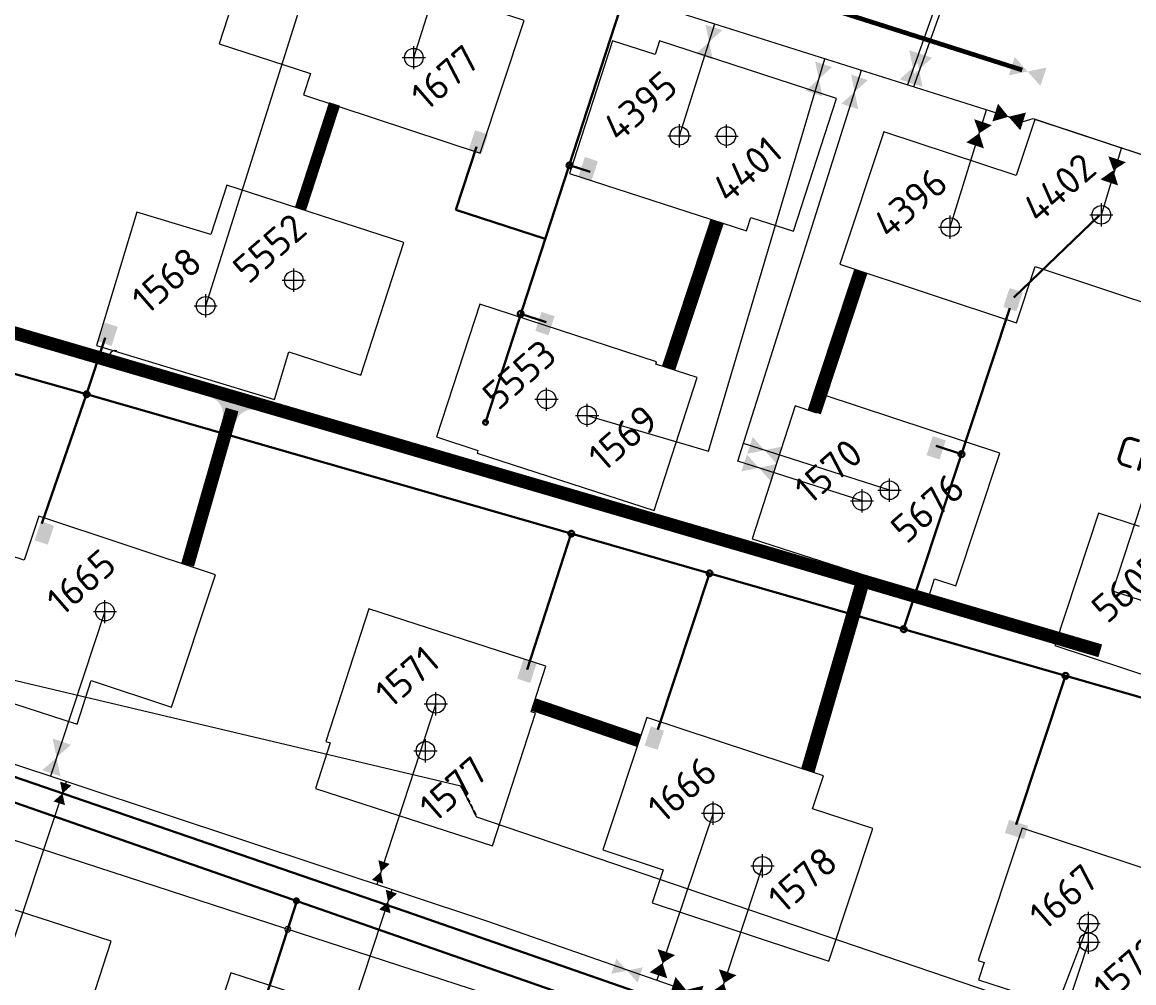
# Model space of a CAD drawing. Header units: millimetres. Extents: x 519 to 9564855, y -810 to 5021775.
# Drawn here: x 9538425.2 to 9538903.1, y 4997489.9 to 4997902.9 of the extents above; entities that cross this region are included whole.
import ezdxf

# ---------------------------------------------------------------- set-up
doc = ezdxf.new("R2010")
doc.units = ezdxf.units.MM
doc.header["$LTSCALE"] = 2
doc.header["$MEASUREMENT"] = 0
doc.header["$PDMODE"] = 2
doc.header["$PDSIZE"] = 5
for name, pattern in [('1', [0]), ('92051501$0$DASHED', [0.75, 0.5, -0.25]), ('Podzemka', [5, 2, -1, 2])]:
    doc.linetypes.add(name, pattern=pattern)
for name, color, linetype in [('2003-2004 Supplemental wells', 7, 'Continuous'), ('Existing roads', 41, 'Continuous'), ('Injection lines', 164, 'Continuous'), ('OilColl&Flowlines', 3, 'Continuous'), ('Stage 10 wells', 7, 'Continuous'), ('Stage VII wells', 9, 'Continuous'), ('Stage8 wlls text', 7, 'Continuous'), ('Скважины  2018 года', 7, 'Continuous'), ('Скважины 2019г.', 241, 'Continuous'), ('Скважины на 2013 год.', 21, '1'), ('Скважины на 2020 год', 140, 'Continuous'), ('Сущ. Нефтепровод', 3, 'НЕФТЬ')]:
    doc.layers.add(name, color=color, linetype=linetype)
for name, color, linetype, lineweight in [('PPLINE_GAS', 4, 'GAS_LINE', 30), ('Stage 11.Object 2.Frame&Text', 26, 'Continuous', 53), ('Скважины на 2022 год', 60, 'Continuous', 13), ('Скважины на 2023 год', 201, 'Continuous', 20), ('Электро', 1, 'Continuous', 30), ('Электроснаб', 1, 'Continuous', 18), ('Электроснабжене', 1, 'Continuous', 18)]:
    doc.layers.add(name, color=color, linetype=linetype, lineweight=lineweight)
doc.styles.add('92051501$0$STANDARD', font='simplex.shx')
doc.styles.add('Elect', font='isocpeur.ttf')
doc.styles.add('GeoApp', font='', dxfattribs={"height": 1})
doc.styles.get('GeoApp').set_extended_font_data('D431', italic=True)
doc.linetypes.add('g5_121_g', pattern='A,4,-0.4,["Г",GeoApp,S=1,R=0,X=0,Y=-0.5],-1.2,12', length=17.6)
doc.linetypes.add('GAS_LINE', pattern='A,0.5,-0.2,["G",92051501$0$STANDARD,S=0.1,R=0,X=-0.1,Y=-0.05],-0.05', length=0.75)
doc.linetypes.add('НЕФТЬ', pattern='A,20,-1.5,[1,MG,S=1,R=0,X=0,Y=-1.3],-3.5', length=25)

# ---------------------------------------------------------------- blocks, each defined once
blk = doc.blocks.new('92051501$0$VALVE')
at = {"layer": 'OilColl&Flowlines'}
for points in [[(-5.97, -3.45), (-5.97, 3.45), (0, 0)], [(5.97, -3.45), (0, 0), (5.97, 3.45)]]:
    blk.add_solid(points, dxfattribs=at)

msp = doc.modelspace()

# ---------------------------------------------------------------- hatches: boundary and pattern name
at = {"layer": 'Existing roads', "lineweight": 0}
msp.add_hatch(color=256, dxfattribs=at).paths.add_polyline_path([(9538526.2764, 4997736.18685, 0.406846034), (9538517.11516, 4997731.11391), (9538511.32328, 4997732.69866, 0.406846034), (9538506.02093, 4997741.72906)])
at = {"layer": 'Электро'}
for points in [[(9538617.21203, 4997848.32231), (9538622.82427, 4997846.46532), (9538625.53149, 4997854.64718), (9538619.91926, 4997856.50417)], [(9538847.05789, 4997780.46429), (9538852.67012, 4997778.60731), (9538855.37735, 4997786.78917), (9538849.76512, 4997788.64615)], [(9538645.84164, 4997770.17665), (9538651.46401, 4997768.35059), (9538654.12615, 4997776.54723), (9538648.50377, 4997778.37329)], [(9538458.01289, 4997765.61265), (9538463.63526, 4997763.78659), (9538466.2974, 4997771.98323), (9538460.67502, 4997773.80929)], [(9538819.67485, 4997714.9459), (9538814.05293, 4997716.77333), (9538816.71708, 4997724.96932), (9538822.339, 4997723.14188)], [(9538430.6056, 4997680.18564), (9538436.21783, 4997678.32865), (9538438.92506, 4997686.51051), (9538433.31282, 4997688.3675)], [(9538638.01158, 4997620.67325), (9538643.63396, 4997618.84719), (9538646.29609, 4997627.04383), (9538640.67372, 4997628.86989)], [(9538692.81473, 4997591.98507), (9538698.42696, 4997590.12808), (9538701.13419, 4997598.30994), (9538695.52196, 4997600.16693)]]:
    msp.add_hatch(color=256, dxfattribs=at).paths.add_polyline_path(points)
at = {"layer": 'Электро', "ltscale": 0.5}
msp.add_hatch(color=256, dxfattribs=at).paths.add_polyline_path([(9538664.44729, 4997836.80797), (9538670.06966, 4997834.98191), (9538672.7318, 4997843.17855), (9538667.10943, 4997845.00461)])
at = {"layer": 'Электро', "ltscale": 7.5}
msp.add_hatch(color=256, dxfattribs=at).paths.add_polyline_path([(9538849.51766, 4997559.98264), (9538847.72189, 4997554.35052), (9538855.93275, 4997551.73255), (9538857.72851, 4997557.36467)])
at = {"layer": 'Электроснаб', "lineweight": 0}
for points in [[(9538617.21203, 4997848.32231), (9538622.82427, 4997846.46532), (9538625.53149, 4997854.64718), (9538619.91926, 4997856.50417)], [(9538847.05789, 4997780.46429), (9538852.67012, 4997778.60731), (9538855.37735, 4997786.78917), (9538849.76512, 4997788.64615)], [(9538645.84164, 4997770.17665), (9538651.46401, 4997768.35059), (9538654.12615, 4997776.54723), (9538648.50377, 4997778.37329)], [(9538458.01289, 4997765.61265), (9538463.63526, 4997763.78659), (9538466.2974, 4997771.98323), (9538460.67502, 4997773.80929)], [(9538819.67485, 4997714.9459), (9538814.05293, 4997716.77333), (9538816.71708, 4997724.96932), (9538822.339, 4997723.14188)], [(9538430.6056, 4997680.18564), (9538436.21783, 4997678.32865), (9538438.92506, 4997686.51051), (9538433.31282, 4997688.3675)], [(9538638.01158, 4997620.67325), (9538643.63396, 4997618.84719), (9538646.29609, 4997627.04383), (9538640.67372, 4997628.86989)], [(9538692.81473, 4997591.98507), (9538698.42696, 4997590.12808), (9538701.13419, 4997598.30994), (9538695.52196, 4997600.16693)]]:
    msp.add_hatch(color=1, dxfattribs=at).paths.add_polyline_path(points)
at = {"layer": 'Электроснаб', "lineweight": 0, "ltscale": 0.5}
msp.add_hatch(color=1, dxfattribs=at).paths.add_polyline_path([(9538664.44729, 4997836.80797), (9538670.06966, 4997834.98191), (9538672.7318, 4997843.17855), (9538667.10943, 4997845.00461)])
at = {"layer": 'Электроснаб', "lineweight": 0, "ltscale": 7.5}
msp.add_hatch(color=1, dxfattribs=at).paths.add_polyline_path([(9538849.51766, 4997559.98264), (9538847.72189, 4997554.35052), (9538855.93275, 4997551.73255), (9538857.72851, 4997557.36467)])
at = {"layer": 'Электроснабжене', "lineweight": 0}
for points in [[(9538617.21203, 4997848.32231), (9538622.82427, 4997846.46532), (9538625.53149, 4997854.64718), (9538619.91926, 4997856.50417)], [(9538847.05789, 4997780.46429), (9538852.67012, 4997778.60731), (9538855.37735, 4997786.78917), (9538849.76512, 4997788.64615)], [(9538645.84164, 4997770.17665), (9538651.46401, 4997768.35059), (9538654.12615, 4997776.54723), (9538648.50377, 4997778.37329)], [(9538458.01289, 4997765.61265), (9538463.63526, 4997763.78659), (9538466.2974, 4997771.98323), (9538460.67502, 4997773.80929)], [(9538819.67485, 4997714.9459), (9538814.05293, 4997716.77333), (9538816.71708, 4997724.96932), (9538822.339, 4997723.14188)], [(9538430.6056, 4997680.18564), (9538436.21783, 4997678.32865), (9538438.92506, 4997686.51051), (9538433.31282, 4997688.3675)], [(9538638.01158, 4997620.67325), (9538643.63396, 4997618.84719), (9538646.29609, 4997627.04383), (9538640.67372, 4997628.86989)], [(9538692.81473, 4997591.98507), (9538698.42696, 4997590.12808), (9538701.13419, 4997598.30994), (9538695.52196, 4997600.16693)]]:
    msp.add_hatch(color=1, dxfattribs=at).paths.add_polyline_path(points)
at = {"layer": 'Электроснабжене', "lineweight": 0, "ltscale": 0.5}
msp.add_hatch(color=1, dxfattribs=at).paths.add_polyline_path([(9538664.44729, 4997836.80797), (9538670.06966, 4997834.98191), (9538672.7318, 4997843.17855), (9538667.10943, 4997845.00461)])
at = {"layer": 'Электроснабжене', "lineweight": 0, "ltscale": 7.5}
msp.add_hatch(color=1, dxfattribs=at).paths.add_polyline_path([(9538849.51766, 4997559.98264), (9538847.72189, 4997554.35052), (9538855.93275, 4997551.73255), (9538857.72851, 4997557.36467)])

# ---------------------------------------------------------------- linework, layer by layer
at = {"color": 3, "linetype": 'ByBlock', "lineweight": 0, "ltscale": 80}
msp.add_lwpolyline([(9538894.19407, 4997658.28732), (9538913.81972, 4997718.38891)], dxfattribs=at)
at = {"layer": '2003-2004 Supplemental wells', "color": 0, "linetype": 'ByBlock', "lineweight": 0}
msp.add_lwpolyline([(9538454.87049, 4997619.84981), (9538489.45202, 4997608.40741), (9538508.30745, 4997665.39281), (9538432.32692, 4997690.53339), (9538426.06161, 4997671.59817)], dxfattribs=at)
msp.add_circle((9538460.8, 4997649.5), 4, dxfattribs=at)
at = {"layer": '2003-2004 Supplemental wells', "color": 0, "linetype": 'ByBlock', "lineweight": 0, "ltscale": 80}
msp.add_point((9538460.8, 4997649.5), dxfattribs=at)
at = {"layer": 'DEFPOINTS', "color": 1, "lineweight": 0, "ltscale": 80}
msp.add_point((9538593.6, 4997887.7), dxfattribs=at)
at = {"layer": 'Existing roads', "linetype": 'ByBlock', "lineweight": 0, "const_width": 5}
msp.add_lwpolyline([(9538544.83472, 4997822.64665), (9538559.50632, 4997867.80118)], dxfattribs=at)
at = {"layer": 'Existing roads', "linetype": 'ByBlock', "lineweight": 0, "const_width": 6, "flags": 128}
for points in [[(9538723.99959, 4997817.32012), (9538703.1065, 4997754.12124)], [(9538785.80454, 4997795.89221), (9538765.75147, 4997735.28728)], [(9538762.948, 4997581.06321), (9538787.43405, 4997665.19795)]]:
    msp.add_lwpolyline(points, dxfattribs=at)
at = {"layer": 'Existing roads', "lineweight": 0, "const_width": 5.7, "flags": 128}
for points in [[(9538527.41099, 4997738.52393), (9538311.4306, 4997801.58268)], [(9538496.33829, 4997669.65318), (9538515.47066, 4997736.41611)], [(9538743.39138, 4997675.46518), (9538527.41099, 4997738.52393)], [(9538888.7343, 4997632.67151), (9538743.39138, 4997675.46518)], [(9538645.03291, 4997609.56602), (9538690.41903, 4997594.03395)]]:
    msp.add_lwpolyline(points, dxfattribs=at)
at = {"layer": 'Existing roads', "lineweight": 0}
msp.add_arc((9538465.1602, 4997759.2927), 2.5, 71.6915561, 161.691556, dxfattribs=at)
at = {"layer": 'Injection lines', "lineweight": 0, "const_width": 2}
msp.add_lwpolyline([(9538855.21806, 4997882.37425), (9537810.6772, 4998215.19141)], dxfattribs=at)
at = {"layer": 'Injection lines', "lineweight": 0}
for points in [[(9538849.39566, 4997880.07292), (9538851.99543, 4997887.93003), (9538857.5, 4997881.75)], [(9538863.00457, 4997875.56998), (9538857.5, 4997881.75), (9538865.60434, 4997883.42709)]]:
    msp.add_solid(points, dxfattribs=at)
at = {"layer": 'OilColl&Flowlines', "lineweight": 0}
for p, q in [((9538855.57717, 4997860.29275), (9538480.56461, 4997978.78634)), ((9537480.06083, 4997896.21084), (9538625.24429, 4997516.42147)), ((9538824.2, 4997814.8), (9538839.89021, 4997865.2494)), ((9538855.57717, 4997860.29275), (9538859.8773, 4997861.59551)), ((9538859.8773, 4997861.59551), (9538952.34185, 4997830.84913)), ((9538460.8, 4997649.5), (9538437.31506, 4997578.74644)), ((9538722.3, 4997562.9), (9538698.07544, 4997491.09559))]:
    msp.add_line(p, q, dxfattribs=at)
at = {"layer": 'OilColl&Flowlines', "linetype": 'ByBlock', "lineweight": 0, "ltscale": 25}
msp.add_line((9538593.6, 4997887.7), (9538609.50732, 4997938.04402), dxfattribs=at)
at = {"layer": 'OilColl&Flowlines', "linetype": 'ByBlock', "lineweight": 0}
for p, q in [((9538889.2, 4997820.1), (9538898.032, 4997849.15196, 0)), ((9538625.24429, 4997516.42147), (9538970.37507, 4997396.40774)), ((9538883.7, 4997515.40001), (9538853.6368, 4997437.00161))]:
    msp.add_line(p, q, dxfattribs=at)
at = {"layer": 'OilColl&Flowlines', "linetype": 'ByBlock', "lineweight": 0, "ltscale": 50}
for p, q in [((9538209.6046, 4997670.09167), (9538613.875, 4997574.673, -23.835)), ((9538620.593, 4997561.351, -23.536), (9538889.93829, 4997469.58686, -24.46939))]:
    msp.add_line(p, q, dxfattribs=at)
at = {"layer": 'OilColl&Flowlines', "linetype": '92051501$0$DASHED', "lineweight": 0, "ltscale": 50}
msp.add_line((9538613.875, 4997574.673, -23.835), (9538620.593, 4997561.351, -23.536), dxfattribs=at)
at = {"layer": 'OilColl&Flowlines', "lineweight": 0, "ltscale": 50}
msp.add_line((9538743.5, 4997540.2), (9538724.37681, 4997481.94971), dxfattribs=at)
at = {"layer": 'OilColl&Flowlines', "lineweight": 0}
for points in [[(9538855.57717, 4997860.29275, 8, 0, 0), (9538849.2744, 4997862.28425, 0, 8, 0), (9538843.55962, 4997864.08996, 8, 8, 0)], [(9538834.9345, 4997849.96989, 8, 0, 0), (9538836.70536, 4997855.19646, 0, 8, 0), (9538838.31615, 4997859.95057, 8, 8, 0)], [(9538698.76443, 4997493.1603, 8, 0, 0), (9538700.53529, 4997498.38688, 0, 8, 0), (9538702.14608, 4997503.14098, 8, 8, 0)], [(9538725.15759, 4997484.4956, 8, 0, 0), (9538726.92845, 4997489.72217, 0, 8, 0), (9538728.53924, 4997494.47627, 8, 8, 0)], [(9538716.92972, 4997484.86186, 8, 0, 0), (9538710.62695, 4997486.85336, 0, 8, 0), (9538704.91217, 4997488.65907, 8, 8, 0)]]:
    msp.add_lwpolyline(points, format="xyseb", dxfattribs=at)
at = {"layer": 'OilColl&Flowlines', "linetype": 'ByBlock', "lineweight": 0}
msp.add_lwpolyline([(9538892.60504, 4997834.04018, 8, 0, 0), (9538894.37591, 4997839.26676, 0, 8, 0), (9538895.98669, 4997844.02086, 8, 8, 0)], format="xyseb", dxfattribs=at)
at = {"layer": 'OilColl&Flowlines', "lineweight": 0}
for points in [[(9538726.24247, 4997899.50817), (9538720.54394, 4997894.43247), (9538718.99753, 4997901.90539)], [(9538722.09036, 4997886.95955), (9538714.84542, 4997889.35678), (9538720.54394, 4997894.43247)], [(9538813.85137, 4997888.49618), (9538808.15285, 4997883.42049), (9538806.60643, 4997890.8934)], [(9538816.50007, 4997887.65892), (9538810.80154, 4997882.58322), (9538809.25512, 4997890.05614)], [(9538773.4204, 4997883.63863), (9538767.72188, 4997878.56293), (9538766.17546, 4997886.03585)], [(9538809.69926, 4997875.94757), (9538802.45432, 4997878.34479), (9538808.15285, 4997883.42049)], [(9538812.34796, 4997875.1103), (9538805.10302, 4997877.50752), (9538810.80154, 4997882.58322)], [(9538769.2683, 4997871.09002), (9538762.02335, 4997873.48724), (9538767.72188, 4997878.56293)], [(9538788.82218, 4997878.05226), (9538783.12366, 4997872.97656), (9538781.57724, 4997880.44948)], [(9538784.67008, 4997865.50364), (9538777.42513, 4997867.90086), (9538783.12366, 4997872.97656)], [(9538736.90022, 4997717.38031), (9538739.29744, 4997724.62525), (9538744.37313, 4997718.92672)], [(9538749.44883, 4997713.2282), (9538744.37313, 4997718.92672), (9538751.84605, 4997720.47314)], [(9538734.44942, 4997709.81231), (9538736.84664, 4997717.05726), (9538741.92234, 4997711.35873)], [(9538746.99803, 4997705.6602), (9538741.92234, 4997711.35873), (9538749.39525, 4997712.90515)], [(9538438.31564, 4997594.91783), (9538446.17274, 4997592.31806), (9538439.99272, 4997586.81349)], [(9538433.8127, 4997581.30892), (9538439.99272, 4997586.81349), (9538441.6698, 4997578.70915)], [(9538446.3975, 4997574.77587), (9538442.54713, 4997571.34634), (9538441.50224, 4997576.39562)], [(9538443.59201, 4997566.29705), (9538438.69676, 4997567.9168), (9538442.54713, 4997571.34634)], [(9538583.24186, 4997541.03787), (9538579.39149, 4997537.60834), (9538578.34661, 4997542.65762)], [(9538580.43637, 4997532.55905), (9538575.54112, 4997534.1788), (9538579.39149, 4997537.60834)], [(9538586.39659, 4997528.29927), (9538582.54621, 4997524.86973), (9538581.50133, 4997529.91902)], [(9538583.5911, 4997519.82045), (9538578.69584, 4997521.4402), (9538582.54621, 4997524.86973)]]:
    msp.add_solid(points, dxfattribs=at)
at = {"layer": 'PPLINE_GAS', "linetype": 'g5_121_g'}
msp.add_lwpolyline([(9534778.5479, 4998536.78098), (9534874.18051, 4998503.20616), (9535072.84513, 4998402.39372), (9535451.90206, 4998298.75678), (9537303.35592, 4997704.5983), (9537377.97521, 4997927.57471), (9538200.14956, 4997654.43587), (9538214.55082, 4997649.50142), (9538234.24131, 4997643.04917), (9538590.1015, 4997520.55902), (9539125.3331, 4997334.13457), (9539210.91174, 4997304.42884), (9539345.38339, 4997257.75155), (9539456.46224, 4997220.86465), (9539620.38329, 4997166.42999), (9539867.53158, 4997084.35735), (9540014.59686, 4997034.46686), (9540009.45675, 4997018.26256), (9541300.177, 4996571.493), (9541398.857, 4996623.815), (9541532.03867, 4997015.00349), (9541563.89422, 4997108.93401), (9541575.96726, 4997105.29839)], dxfattribs=at)
at = {"layer": 'Stage 10 wells', "color": 0, "linetype": 'ByBlock', "lineweight": 0}
msp.add_lwpolyline([(9538549.18712, 4997880.85968), (9538546.18202, 4997871.77759), (9538622.16255, 4997846.63701), (9538641.01798, 4997903.62241), (9538601.49986, 4997916.69824)], dxfattribs=at)
msp.add_circle((9538593.6, 4997887.7), 4, dxfattribs=at)
msp.add_point((9538593.6, 4997887.7), dxfattribs=at)
at = {"layer": 'Stage VII wells', "color": 0, "linetype": 'ByBlock', "lineweight": 0}
for points in [[(9538852.64269, 4997837.00099), (9538795.63745, 4997855.86299), (9538776.78202, 4997798.8776), (9538852.76254, 4997773.73702), (9538860.75731, 4997797.89901)], [(9538765.04014, 4997564.78492), (9538769.71798, 4997578.92241), (9538693.73745, 4997604.06299), (9538674.88202, 4997547.0776), (9538700.75986, 4997538.51509)]]:
    msp.add_lwpolyline(points, dxfattribs=at)
for centre in [(9538824.2, 4997814.8), (9538722.3, 4997562.9)]:
    msp.add_circle(centre, 4, dxfattribs=at)
at = {"layer": 'Stage VII wells', "color": 0, "linetype": 'ByBlock', "lineweight": 0, "ltscale": 80}
for p in [(9538824.2, 4997814.8), (9538722.3, 4997562.9)]:
    msp.add_point(p, dxfattribs=at)
at = {"layer": 'Stage8 wlls text', "color": 0, "linetype": 'ByBlock', "lineweight": 0}
for points in [[(9538860.75731, 4997797.89901), (9538917.76254, 4997779.03702), (9538936.61798, 4997836.02241), (9538860.63745, 4997861.16299), (9538852.64269, 4997837.00099)], [(9538928.80354, 4997524.32764), (9538931.11798, 4997531.32241), (9538855.13745, 4997556.46299), (9538836.28202, 4997499.4776), (9538838.8176, 4997498.63862)]]:
    msp.add_lwpolyline(points, dxfattribs=at)
for centre in [(9538889.2, 4997820.1), (9538883.7, 4997515.4)]:
    msp.add_circle(centre, 4, dxfattribs=at)
at = {"layer": 'Stage8 wlls text', "color": 0, "linetype": 'ByBlock', "lineweight": 0, "ltscale": 80}
msp.add_point((9538889.2, 4997820.1), dxfattribs=at)
at = {"layer": 'Stage8 wlls text', "color": 0, "linetype": 'ByBlock', "lineweight": 0}
msp.add_point((9538883.7, 4997515.4), dxfattribs=at)
at = {"layer": 'Скважины  2018 года', "color": 0, "linetype": 'ByBlock', "lineweight": 0}
msp.add_lwpolyline([(9538905.65888, 4997686.09411), (9538888.00522, 4997691.91632), (9538869.2178, 4997634.93358), (9538945.19478, 4997609.88368), (9538945.86145, 4997611.90795)], dxfattribs=at)
at = {"layer": 'Скважины 2019г.', "color": 0, "linetype": 'ByBlock', "lineweight": 0}
msp.add_lwpolyline([(9538817.52164, 4997663.68647), (9538826.66702, 4997660.66434), (9538845.493, 4997717.63436), (9538769.53298, 4997742.73566), (9538766.94401, 4997734.90109)], dxfattribs=at)
msp.add_circle((9538798.1, 4997701.7), 4, dxfattribs=at)
msp.add_point((9538798.1, 4997701.7), dxfattribs=at)
at = {"layer": 'Скважины на 2013 год.', "color": 3, "linetype": 'ByBlock', "lineweight": 0, "ltscale": 5}
for p, q in [((9538841.75395, 4997977.22715), (9538805.81346, 4997876.01671)), ((9538839.63927, 4997962.61872), (9538808.46136, 4997875.18004)), ((9538504.1, 4997781), (9538558.78555, 4997954.07069)), ((9538707.8, 4997854.1), (9538722.99368, 4997902.18547)), ((9538720.24139, 4997718.43887), (9538770.29472, 4997887.23964)), ((9538732.97301, 4997714.25808), (9538786.05674, 4997882.25928)), ((9538668.1, 4997733.9), (9538720.24139, 4997718.43887)), ((9538798.1, 4997701.7), (9538735.36596, 4997721.83138)), ((9538786.29706, 4997697.1), (9538732.97301, 4997714.25808)), ((9538916.6, 4997650.9), (9538894.19407, 4997658.28732)), ((9538603.1, 4997609.9), (9538577.62262, 4997532.21475)), ((9538416.1, 4997491.6), (9538444.23969, 4997576.44995)), ((9538556.2, 4997444.8), (9538584.24082, 4997530.01988)), ((9538883.7, 4997507.4), (9538859.58537, 4997434.93309))]:
    msp.add_line(p, q, dxfattribs=at)
at = {"layer": 'Скважины на 2013 год.', "color": 0, "linetype": 'ByBlock', "lineweight": 0}
for points in [[(9538697.32243, 4997889.02688), (9538678.98822, 4997894.96418), (9538660.50309, 4997837.88266), (9538736.61178, 4997813.23582), (9538738.49352, 4997819.04658)], [(9538506.3467, 4997811.67285), (9538474.55638, 4997821.33825), (9538457.10307, 4997763.93283), (9538533.64362, 4997740.66175), (9538539.88221, 4997761.16808)], [(9538621.18252, 4997718.85044), (9538620.80309, 4997717.68266), (9538696.91178, 4997693.03582), (9538715.39691, 4997750.11734), (9538697.6319, 4997755.87031)], [(9538766.94401, 4997734.90109), (9538757.48528, 4997737.96418), (9538739.00014, 4997680.88266), (9538815.10884, 4997656.23582), (9538817.52164, 4997663.68647)], [(9538644.01847, 4997606.48651), (9538650.39691, 4997626.11734), (9538574.28822, 4997650.76418), (9538555.80309, 4997593.68266), (9538557.64548, 4997593.08603)], [(9538838.8176, 4997498.63862), (9538836.40309, 4997491.18266), (9538912.51178, 4997466.53582), (9538930.99691, 4997523.61734), (9538928.80354, 4997524.32764)]]:
    msp.add_lwpolyline(points, dxfattribs=at)
msp.add_lwpolyline([(9538368.80309, 4997475.38266), (9538444.91178, 4997450.73582), (9538463.39691, 4997507.81734), (9538387.28822, 4997532.46418)], close=True, dxfattribs=at)
for centre in [(9538707.8, 4997854.1), (9538504.1, 4997781), (9538668.1, 4997733.9), (9538786.29706, 4997697.1), (9538603.1, 4997609.9), (9538883.7, 4997507.4)]:
    msp.add_circle(centre, 4, dxfattribs=at)
for p in [(9538707.8, 4997854.1), (9538504.1, 4997781), (9538668.1, 4997733.9), (9538786.29706, 4997697.1), (9538603.1, 4997609.9), (9538883.7, 4997507.4)]:
    msp.add_point(p, dxfattribs=at)
at = {"layer": 'Скважины на 2020 год', "color": 0, "linetype": 'ByBlock', "lineweight": 0}
msp.add_lwpolyline([(9538700.75986, 4997538.51509), (9538696.08202, 4997524.3776), (9538772.06254, 4997499.23702), (9538790.91798, 4997556.22241), (9538765.04014, 4997564.78492)], dxfattribs=at)
msp.add_circle((9538743.5, 4997540.2), 4, dxfattribs=at)
msp.add_point((9538743.5, 4997540.2), dxfattribs=at)
at = {"layer": 'Скважины на 2022 год', "color": 0, "linetype": 'ByBlock'}
msp.add_lwpolyline([(9538601.49986, 4997916.69824), (9538604.51277, 4997925.97102), (9538528.42825, 4997950.69238), (9538509.88723, 4997893.62898), (9538549.18712, 4997880.85968)], dxfattribs=at)
at = {"layer": 'Скважины на 2022 год', "color": 0, "linetype": 'ByBlock', "lineweight": 0}
for points in [[(9538738.49352, 4997819.04658), (9538756.77175, 4997813.10762), (9538775.31277, 4997870.17102), (9538699.22825, 4997894.89238), (9538697.32243, 4997889.02688)], [(9538697.6319, 4997755.87031), (9538697.99277, 4997756.98102), (9538621.90825, 4997781.70238), (9538603.36723, 4997724.63898), (9538621.18252, 4997718.85044)], [(9538557.64548, 4997593.08603), (9538551.28723, 4997573.52898), (9538627.37175, 4997548.80762), (9538645.91277, 4997605.87102), (9538644.01847, 4997606.48651)], [(9538589.11066, 4997470.08905), (9538514.92825, 4997494.19238), (9538496.38723, 4997437.12898), (9538510.21566, 4997432.63585), (9538510.21566, 4997432.63585)]]:
    msp.add_lwpolyline(points, dxfattribs=at)
for centre in [(9538728, 4997854), (9538650.68, 4997740.81), (9538598.6, 4997589.7)]:
    msp.add_circle(centre, 4, dxfattribs=at)
for p in [(9538728, 4997854), (9538650.68, 4997740.81), (9538598.6, 4997589.7)]:
    msp.add_point(p, dxfattribs=at)
at = {"layer": 'Скважины на 2023 год', "color": 0, "linetype": 'ByBlock', "lineweight": 0}
for points in [[(9538539.88221, 4997761.16808), (9538570.78693, 4997751.12653), (9538589.32795, 4997808.18992), (9538513.24343, 4997832.91128), (9538506.3467, 4997811.67285)], [(9538426.06161, 4997671.59817), (9538391.24343, 4997682.91128), (9538372.70241, 4997625.84789), (9538448.78693, 4997601.12653), (9538454.87049, 4997619.84981)]]:
    msp.add_lwpolyline(points, dxfattribs=at)
msp.add_circle((9538542, 4997792), 4, dxfattribs=at)
msp.add_point((9538542, 4997792), dxfattribs=at)
at = {"layer": 'Сущ. Нефтепровод', "color": 3, "linetype": 'Podzemka', "ltscale": 0.5}
msp.add_line((9538613.875, 4997574.673, -23.835), (9538620.593, 4997561.351, -23.536), dxfattribs=at)
at = {"layer": 'Электро'}
for p, q in [((9538833.1136, 4998372.60285, 0), (9538624.40547, 4997730.89147)), ((9538620.5639, 4997849.31547), (9538611.60192, 4997822.23036)), ((9538611.60192, 4997822.23036), (9538650.02979, 4997809.73125, 0)), ((9538650.56166, 4997773.99662), (9538639.57145, 4997777.56756)), ((9538804.18129, 4997641.95451, 0), (9538849.83339, 4997779.92551, 0)), ((9538361.13208, 4997768.94622, 0), (9538452.92742, 4997742.98135, 0)), ((9538460.82983, 4997767.30246, 0), (9538452.92742, 4997742.98135, 0)), ((9538452.92742, 4997742.98135, 0), (9538974.87953, 4997592.85868)), ((9539108.67465, 4997327.94565), (9537954.35673, 4997730.47267)), ((9538829.09181, 4997717.23974, 0), (9538818.22463, 4997720.7707, 0)), ((9538642.32832, 4997624.62425), (9538661.31089, 4997683.04657)), ((9538698.53253, 4997598.811, 0), (9538720.75233, 4997665.96425, 0)), ((9538852.6196, 4997557.99458), (9538873.77715, 4997621.93751)), ((9538543.36278, 4997525.07791, -96.49293), (9538528.7841, 4997480.20934, -96.49293))]:
    msp.add_line(p, q, dxfattribs=at)
at = {"layer": 'Электро', "ltscale": 80}
msp.add_line((9538669.41242, 4997838.5425, 0), (9538660.52941, 4997841.42877, 0), dxfattribs=at)
at = {"layer": 'Электро', "ltscale": 2}
msp.add_line((9538888.28552, 4997819.80364, 0), (9538851.54545, 4997784.5814, 0), dxfattribs=at)
at = {"layer": 'Электро', "ltscale": 7.5}
msp.add_line((9538433.60024, 4997687.34493, 0), (9538452.92742, 4997742.98135, 0), dxfattribs=at)
at = {"layer": 'Электро', "const_width": 1.5}
msp.add_lwpolyline([(9538543.33344, 4997525.88225, 1), (9538542.86991, 4997524.45567, 1)], format="xyb", close=True, dxfattribs=at)
at = {"layer": 'Электро'}
for centre, radius, start, end in [((9538660.52941, 4997841.42877, 0), 1.25, 162, 342), ((9538660.52941, 4997841.42877, 0), 1.25, 342, 162), ((9538639.57145, 4997777.56756), 1.25, 162, 342), ((9538639.57145, 4997777.56756), 1.25, 342, 162), ((9538452.92742, 4997742.98135, 0), 1.25, 162, 342), ((9538452.92742, 4997742.98135, 0), 1.25, 342, 162), ((9538624.40547, 4997730.89147), 1, 162, 342), ((9538624.40547, 4997730.89147), 1, 342, 162), ((9538829.09181, 4997717.23974, 0), 1.25, 162, 342), ((9538829.09181, 4997717.23974, 0), 1.25, 342, 162), ((9538661.31089, 4997683.04657), 1.25, 162.0000001, 342.0000001), ((9538661.31089, 4997683.04657), 1.25, 342.0000001, 162.0000001), ((9538720.75233, 4997665.96425, 0), 1.25, 162, 342), ((9538720.75233, 4997665.96425, 0), 1.25, 342, 162), ((9538804.18129, 4997641.95451, 0), 1.25, 342.0000001, 162.0000001), ((9538804.18129, 4997641.95451, 0), 1.25, 162.0000001, 342.0000001), ((9538873.77715, 4997621.93751), 1.25, 162, 342), ((9538873.77715, 4997621.93751), 1.25, 342, 162)]:
    msp.add_arc(centre, radius, start, end, dxfattribs=at)
at = {"layer": 'Электроснаб', "color": 1, "lineweight": 0}
for p, q in [((9538833.1136, 4998372.60285, 0), (9538624.40547, 4997730.89147)), ((9538620.5639, 4997849.31547), (9538611.60192, 4997822.23036)), ((9538611.60192, 4997822.23036), (9538650.02979, 4997809.73125, 0)), ((9538650.56166, 4997773.99662), (9538639.57145, 4997777.56756)), ((9538804.18129, 4997641.95451, 0), (9538849.83339, 4997779.92551, 0)), ((9538361.13208, 4997768.94622, 0), (9538452.92742, 4997742.98135, 0)), ((9538460.82983, 4997767.30246, 0), (9538452.92742, 4997742.98135, 0)), ((9538452.92742, 4997742.98135, 0), (9538974.87953, 4997592.85868)), ((9538829.09181, 4997717.23974, 0), (9538818.22463, 4997720.7707, 0)), ((9539108.67465, 4997327.94565), (9537920.27956, 4997714.07862)), ((9538642.32832, 4997624.62425), (9538661.31089, 4997683.04657)), ((9538698.53253, 4997598.811, 0), (9538720.75233, 4997665.96425, 0)), ((9538852.6196, 4997557.99458), (9538873.77715, 4997621.93751)), ((9538539.40954, 4997512.91109, -96.49293), (9538528.7841, 4997480.20934, -96.49293))]:
    msp.add_line(p, q, dxfattribs=at)
at = {"layer": 'Электроснаб', "color": 1, "lineweight": 0, "ltscale": 80}
msp.add_line((9538669.41242, 4997838.5425, 0), (9538660.52941, 4997841.42877, 0), dxfattribs=at)
at = {"layer": 'Электроснаб', "color": 1, "lineweight": 0, "ltscale": 2}
msp.add_line((9538888.62149, 4997820.11026, 0), (9538851.54545, 4997784.5814, 0), dxfattribs=at)
at = {"layer": 'Электроснаб', "color": 1, "lineweight": 0, "ltscale": 7.5}
msp.add_line((9538433.60024, 4997687.34493, 0), (9538452.92742, 4997742.98135, 0), dxfattribs=at)
at = {"layer": 'Электроснаб', "color": 1, "lineweight": 0}
for centre, radius, start, end in [((9538660.52941, 4997841.42877, 0), 1.25, 162, 342), ((9538660.52941, 4997841.42877, 0), 1.25, 342, 162), ((9538639.57145, 4997777.56756), 1.25, 162, 342), ((9538639.57145, 4997777.56756), 1.25, 342, 162), ((9538452.92742, 4997742.98135, 0), 1.25, 162, 342), ((9538452.92742, 4997742.98135, 0), 1.25, 342, 162), ((9538624.40547, 4997730.89147), 1, 162, 342), ((9538624.40547, 4997730.89147), 1, 342, 162), ((9538829.09181, 4997717.23974, 0), 1.25, 162, 342), ((9538829.09181, 4997717.23974, 0), 1.25, 342, 162), ((9538661.31089, 4997683.04657), 1.25, 162.0000001, 342.0000001), ((9538661.31089, 4997683.04657), 1.25, 342.0000001, 162.0000001), ((9538720.75233, 4997665.96425, 0), 1.25, 162, 342), ((9538720.75233, 4997665.96425, 0), 1.25, 342, 162), ((9538804.18129, 4997641.95451, 0), 1.25, 342.0000001, 162.0000001), ((9538804.18129, 4997641.95451, 0), 1.25, 162.0000001, 342.0000001), ((9538873.77715, 4997621.93751), 1.25, 162, 342), ((9538873.77715, 4997621.93751), 1.25, 342, 162), ((9538539.40954, 4997512.91109, -96.49293), 1.25, 342, 162), ((9538539.40954, 4997512.91109, -96.49293), 1.25, 162, 342)]:
    msp.add_arc(centre, radius, start, end, dxfattribs=at)
at = {"layer": 'Электроснабжене', "color": 1, "lineweight": 0, "ltscale": 80}
msp.add_line((9538669.41242, 4997838.5425, 0), (9538660.52941, 4997841.42877, 0), dxfattribs=at)
at = {"layer": 'Электроснабжене', "color": 1, "lineweight": 0}
for p, q in [((9538650.56166, 4997773.99662), (9538639.57145, 4997777.56756)), ((9538829.09181, 4997717.23974, 0), (9538818.22463, 4997720.7707, 0)), ((9539108.67465, 4997327.94565), (9537920.27956, 4997714.07862)), ((9538642.32832, 4997624.62425), (9538661.31089, 4997683.04657)), ((9538698.53253, 4997598.811, 0), (9538720.75233, 4997665.96425, 0)), ((9538852.6196, 4997557.99458), (9538873.77715, 4997621.93751)), ((9538539.40954, 4997512.91109, -96.49293), (9538528.7841, 4997480.20934, -96.49293))]:
    msp.add_line(p, q, dxfattribs=at)
for centre, radius, start, end in [((9538660.52941, 4997841.42877, 0), 1.25, 162, 342), ((9538660.52941, 4997841.42877, 0), 1.25, 342, 162), ((9538639.57145, 4997777.56756), 1.25, 162, 342), ((9538639.57145, 4997777.56756), 1.25, 342, 162), ((9538452.92742, 4997742.98135, 0), 1.25, 162, 342), ((9538452.92742, 4997742.98135, 0), 1.25, 342, 162), ((9538624.40547, 4997730.89147), 1, 162, 342), ((9538624.40547, 4997730.89147), 1, 342, 162), ((9538829.09181, 4997717.23974, 0), 1.25, 162, 342), ((9538829.09181, 4997717.23974, 0), 1.25, 342, 162), ((9538661.31089, 4997683.04657), 1.25, 162.0000001, 342.0000001), ((9538661.31089, 4997683.04657), 1.25, 342.0000001, 162.0000001), ((9538720.75233, 4997665.96425, 0), 1.25, 162, 342), ((9538720.75233, 4997665.96425, 0), 1.25, 342, 162), ((9538804.18129, 4997641.95451, 0), 1.25, 342.0000001, 162.0000001), ((9538804.18129, 4997641.95451, 0), 1.25, 162.0000001, 342.0000001), ((9538873.77715, 4997621.93751), 1.25, 162, 342), ((9538873.77715, 4997621.93751), 1.25, 342, 162), ((9538539.40954, 4997512.91109, -96.49293), 1.25, 342, 162), ((9538539.40954, 4997512.91109, -96.49293), 1.25, 162, 342)]:
    msp.add_arc(centre, radius, start, end, dxfattribs=at)

# ---------------------------------------------------------------- block references
at = {"layer": 'OilColl&Flowlines', "lineweight": 0, "rotation": 341.6915559985446}
msp.add_blockref('92051501$0$VALVE', (9538685.26795, 4997495.16282), dxfattribs=at)

# ---------------------------------------------------------------- texts
at = {"layer": '2003-2004 Supplemental wells', "color": 0, "linetype": 'ByBlock', "lineweight": 0, "style": 'Elect'}
msp.add_text('1665', height=12, rotation=41, dxfattribs=at).set_placement((9538442.38457, 4997647.14318))
at = {"layer": 'Stage 10 wells', "color": 0, "linetype": 'ByBlock', "lineweight": 0, "style": 'Elect'}
msp.add_text('1677', height=12, rotation=41, dxfattribs=at).set_placement((9538599.0917, 4997864.39427))
at = {"layer": 'Stage 11.Object 2.Frame&Text', "color": 5, "lineweight": 0, "style": 'Elect'}
msp.add_text('CПГУ-8', height=13.005167, rotation=342.3625988, dxfattribs=at).set_placement((9538893.98214, 4997713.54128))
at = {"layer": 'Stage VII wells', "color": 0, "linetype": 'ByBlock', "lineweight": 0, "style": 'Elect'}
for s, p in [('4396', (9538797.78677, 4997809.22931)), ('1666', (9538700.80751, 4997558.12146))]:
    msp.add_text(s, height=12, rotation=41, dxfattribs=at).set_placement(p)
at = {"layer": 'Stage8 wlls text', "color": 0, "linetype": 'ByBlock', "lineweight": 0, "style": 'Elect'}
for s, p in [('4402', (9538862.01136, 4997815.93541)), ('1667', (9538864.90202, 4997511.99722))]:
    msp.add_text(s, height=12, rotation=41, dxfattribs=at).set_placement(p)
at = {"layer": 'Скважины  2018 года', "color": 0, "linetype": 'ByBlock', "lineweight": 0, "style": 'Elect'}
msp.add_text('5605', height=12, rotation=41, dxfattribs=at).set_placement((9538891.72211, 4997643.94613))
at = {"layer": 'Скважины 2019г.', "color": 0, "linetype": 'ByBlock', "lineweight": 0, "style": 'Elect'}
msp.add_text('5676', height=12, rotation=41, dxfattribs=at).set_placement((9538805.3843, 4997678.20769))
at = {"layer": 'Скважины на 2013 год.', "color": 0, "linetype": 'ByBlock', "lineweight": 0, "style": 'Elect'}
for s, p in [('4395', (9538681.58484, 4997850.8414)), ('1568', (9538478.9922, 4997776.77435)), ('1569', (9538675.32188, 4997709.12496)), ('1570', (9538763.99741, 4997695.11201)), ('1571', (9538583.62842, 4997607.52394)), ('1572', (9538892.36979, 4997481.01917))]:
    msp.add_text(s, height=12, rotation=41, dxfattribs=at).set_placement(p)
at = {"layer": 'Скважины на 2020 год', "color": 0, "linetype": 'ByBlock', "lineweight": 0, "style": 'Elect'}
msp.add_text('1578', height=12, rotation=41, dxfattribs=at).set_placement((9538752.57606, 4997519.18742))
at = {"layer": 'Скважины на 2022 год', "color": 0, "linetype": 'ByBlock', "lineweight": 0, "style": 'Elect'}
for s, p in [('4401', (9538728.66535, 4997824.54681)), ('5553', (9538629.85616, 4997735.57793)), ('1577', (9538602.69107, 4997558.46707))]:
    msp.add_text(s, height=12, rotation=41, dxfattribs=at).set_placement(p)
at = {"layer": 'Скважины на 2023 год', "color": 0, "linetype": 'ByBlock', "lineweight": 0, "style": 'Elect'}
msp.add_text('5552', height=12, rotation=41, dxfattribs=at).set_placement((9538522.53562, 4997789.95442))

doc.saveas('drawing.dxf')
